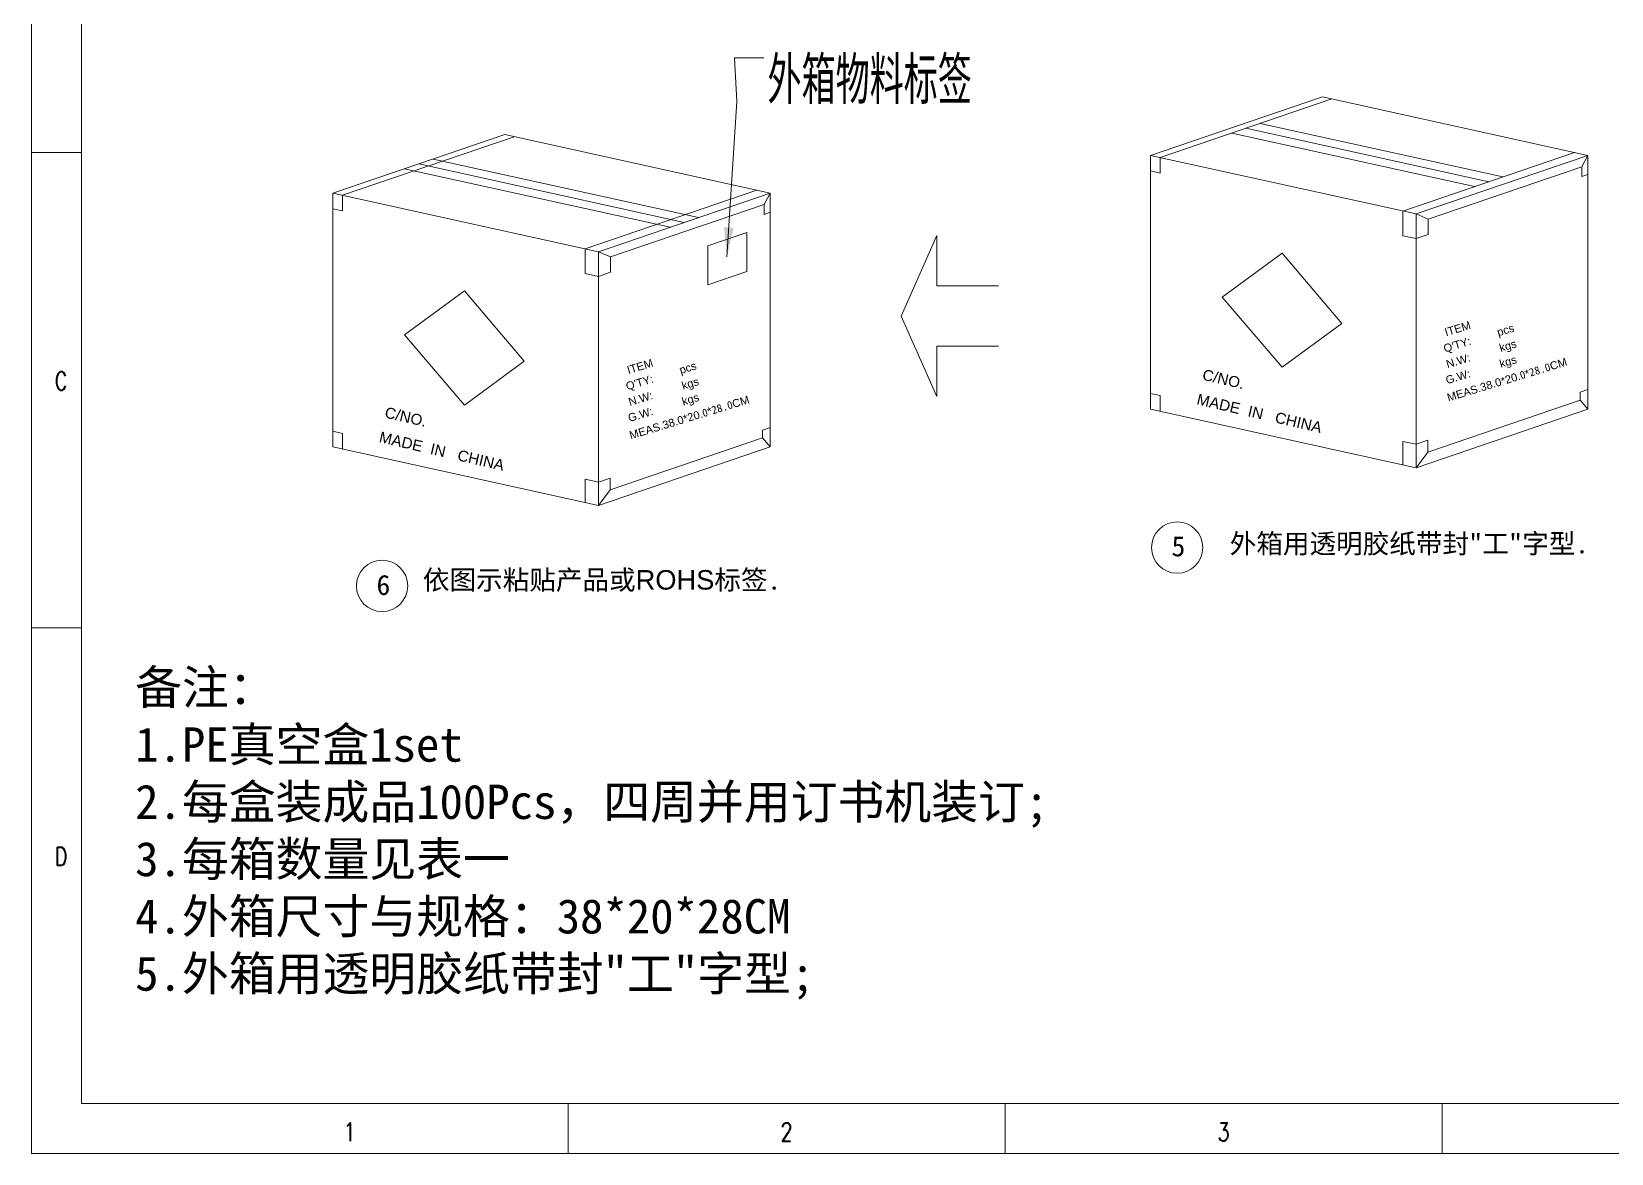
# Model space of a CAD drawing. Extents: x 2510 to 2658, y 709 to 763.
# Drawn here: x 2581 to 2624.22, y 708.6 to 739.29 of the extents above; entities that cross this region are included whole.
import ezdxf
from ezdxf.enums import TextEntityAlignment as Align

# ---------------------------------------------------------------- set-up
doc = ezdxf.new("R2010")
doc.units = 0
doc.header["$MEASUREMENT"] = 0
doc.layers.get('0').update_dxf_attribs({"linetype": 'CONTINUOUS', "lineweight": 20})
for name, color, linetype, lineweight in [('DIM', 3, 'CONTINUOUS', 9), ('HANBO', 7, 'CONTINUOUS', 9), ('Text', 4, 'CONTINUOUS', 15)]:
    doc.layers.add(name, color=color, linetype=linetype, lineweight=lineweight)
doc.styles.add('ROMANS', font='ROMANS.SHX', dxfattribs={"bigfont": 'gbcbig.shx'})
doc.styles.get("Standard").update_dxf_attribs({"font": 'simplex.shx', "bigfont": 'gbcbig.shx'})
doc.styles.add('細', font='')
doc.styles.get('細').set_extended_font_data('NSimSun')
doc.dimstyles.new('汉博电子', dxfattribs={"dimtxt": 0.5, "dimasz": 0.8, "dimexe": 0.12, "dimexo": 0.19, "dimgap": 0.15, "dimtad": 1, "dimzin": 1, "dimdsep": 46, "dimtxsty": 'ROMANS', "dimcen": 2.13, "dimclrd": 3, "dimclre": 3, "dimclrt": 2, "dimazin": 2, "dimtfac": 1, "dimtmove": 0, "dimatfit": 3, "dimfxl": 1, "dimlwd": 13, "dimlwe": 13, "dimarcsym": 0})

msp = doc.modelspace()

# ---------------------------------------------------------------- linework, layer by layer
at = {"linetype": 'ByBlock'}
for p, q in [((2611.61, 735.901), (2616.309, 737.503)), ((2611.869, 735.844), (2616.569, 737.446)), ((2616.309, 737.503), (2623.572, 735.901)), ((2614.608, 736.777), (2621.248, 735.313)), ((2589.245, 734.868), (2593.944, 736.47)), ((2589.504, 734.81), (2594.204, 736.412)), ((2593.944, 736.47), (2601.207, 734.868)), ((2613.829, 736.512), (2620.469, 735.047)), ((2614.219, 736.645), (2620.859, 735.18)), ((2618.509, 734.379), (2623.208, 735.981)), ((2591.205, 735.536), (2598.468, 733.934)), ((2591.595, 735.669), (2598.857, 734.067)), ((2591.984, 735.801), (2599.247, 734.199)), ((2611.61, 735.901), (2611.61, 728.959)), ((2611.61, 735.901), (2618.872, 734.299)), ((2611.61, 735.474), (2611.869, 735.416)), ((2611.869, 735.844), (2611.869, 735.416)), ((2618.872, 734.299), (2623.572, 735.901)), ((2619.206, 734.156), (2623.408, 735.589)), ((2623.408, 735.589), (2623.572, 735.901)), ((2623.408, 735.589), (2623.408, 735.321)), ((2623.572, 735.901), (2623.572, 728.959)), ((2623.408, 735.321), (2623.572, 735.377)), ((2589.245, 734.868), (2589.245, 727.926)), ((2589.245, 734.868), (2596.508, 733.266)), ((2589.504, 734.81), (2589.504, 734.383)), ((2596.144, 733.346), (2600.844, 734.948)), ((2596.508, 733.266), (2601.207, 734.868)), ((2601.043, 734.556), (2601.207, 734.868)), ((2601.207, 734.868), (2601.207, 727.926)), ((2589.245, 734.44), (2589.504, 734.383)), ((2596.841, 733.123), (2601.043, 734.556)), ((2601.043, 734.556), (2601.043, 734.288)), ((2601.043, 734.288), (2601.207, 734.344)), ((2618.509, 734.379), (2618.509, 733.704)), ((2618.872, 734.299), (2618.872, 727.357)), ((2619.206, 734.156), (2618.872, 734.299)), ((2599.498, 733.431), (2600.566, 733.795)), ((2600.566, 733.795), (2600.566, 732.727)), ((2619.206, 734.156), (2619.206, 733.737)), ((2596.144, 733.346), (2596.144, 732.67)), ((2599.498, 733.431), (2599.498, 732.363)), ((2618.509, 733.704), (2618.872, 733.624)), ((2618.872, 733.624), (2619.206, 733.737)), ((2596.841, 733.123), (2596.508, 733.266)), ((2596.508, 733.266), (2596.508, 726.324)), ((2596.841, 733.123), (2596.841, 732.704)), ((2615.207, 733.228), (2613.573, 732.026)), ((2616.841, 731.305), (2615.207, 733.228)), ((2596.144, 732.67), (2596.508, 732.59)), ((2596.508, 732.59), (2596.841, 732.704)), ((2599.498, 732.363), (2600.566, 732.727)), ((2592.842, 732.195), (2591.208, 730.993)), ((2594.476, 730.272), (2592.842, 732.195)), ((2615.207, 730.104), (2613.573, 732.026)), ((2616.841, 731.305), (2615.207, 730.104)), ((2592.842, 729.071), (2591.208, 730.993)), ((2594.476, 730.272), (2592.842, 729.071)), ((2623.358, 729.42), (2623.572, 729.493)), ((2611.61, 729.386), (2611.869, 729.329)), ((2611.869, 729.329), (2611.869, 728.902)), ((2619.193, 727.786), (2623.358, 729.206)), ((2623.358, 729.42), (2623.358, 729.206)), ((2623.358, 729.206), (2623.572, 728.959)), ((2611.61, 728.959), (2618.872, 727.357)), ((2618.872, 727.357), (2623.572, 728.959)), ((2589.245, 728.353), (2589.504, 728.296)), ((2589.504, 728.296), (2589.504, 727.868)), ((2596.828, 726.753), (2600.993, 728.173)), ((2600.993, 728.387), (2601.207, 728.46)), ((2600.993, 728.387), (2600.993, 728.173)), ((2600.993, 728.173), (2601.207, 727.926)), ((2589.245, 727.926), (2596.508, 726.324)), ((2596.508, 726.324), (2601.207, 727.926)), ((2618.509, 728.078), (2618.509, 727.437)), ((2618.509, 728.078), (2618.872, 727.998)), ((2618.872, 727.998), (2619.193, 728.107)), ((2619.193, 727.786), (2618.872, 727.357)), ((2619.193, 728.107), (2619.193, 727.786)), ((2596.144, 727.044), (2596.508, 726.964)), ((2596.144, 727.044), (2596.144, 726.404)), ((2596.508, 726.964), (2596.828, 727.074)), ((2596.828, 727.074), (2596.828, 726.753)), ((2596.828, 726.753), (2596.508, 726.324))]:
    msp.add_line(p, q, dxfattribs=at)
at = {"layer": 'DIM', "color": 240, "linetype": 'ByBlock'}
for p, q in [((2604.787, 731.506), (2605.763, 733.708)), ((2605.763, 733.708), (2605.763, 732.332)), ((2605.763, 732.332), (2607.449, 732.332)), ((2605.763, 729.304), (2604.787, 731.506)), ((2605.763, 730.68), (2607.449, 730.68)), ((2605.763, 730.68), (2605.763, 729.304))]:
    msp.add_line(p, q, dxfattribs=at)
at = {"layer": 'DIM', "linetype": 'ByBlock'}
for centre in [(2612.338, 725.173), (2590.589, 724.124)]:
    msp.add_circle(centre, 0.702, dxfattribs=at)
at = {"layer": 'HANBO'}
for p, q in [((2582.372, 735.98), (2581.004, 735.98)), ((2582.372, 722.976), (2581.004, 722.976)), ((2582.372, 721.55), (2582.372, 720.533)), ((2595.676, 709.971), (2595.676, 708.602)), ((2607.631, 709.971), (2607.631, 708.602)), ((2619.586, 709.971), (2619.586, 708.602))]:
    msp.add_line(p, q, dxfattribs=at)
at = {"layer": 'HANBO', "linetype": 'Continuous', "lineweight": 0}
for points in [[(2581.004, 763.358), (2658.168, 763.358), (2658.168, 708.602), (2581.004, 708.602)], [(2582.372, 761.989), (2656.799, 761.989), (2656.801, 709.971), (2582.372, 709.971)]]:
    msp.add_lwpolyline(points, close=True, dxfattribs=at)

# ---------------------------------------------------------------- texts
at = {"color": 2, "linetype": 'ByBlock', "attachment_point": 1, "style": '細'}
for s, insert, char_height, width, rotation in [("{\\fArial|b0|i0|c0|p32;Q'TY:         pcs}", (2619.599, 730.714), 0.21779, 2.58347, 16.9259), ('{\\fArial|b0|i0|c0|p32;ITEM}', (2619.63, 731.161), 0.21779, 2.58347, 16.9259), ('{\\fArial|b0|i0|c0|p32;N.W:          kgs}', (2619.67, 730.287), 0.21779, 2.58347, 16.9259), ('{\\fArial|b0|i0|c0|p32;ITEM}', (2597.265, 730.128), 0.21779, 2.58347, 16.9259), ('{\\fArial|b0|i0|c0|p32;G.W:          kgs}', (2619.658, 729.849), 0.21779, 2.58347, 16.9259), ('{\\fArial|b0|i0|c0|p32;MEAS.38.0*20.\\fNSimSun|b0|i0|c134|p32;0\\fArial|b0|i0|c0|p32;*\\fNSimSun|b0|i0|c134|p32;28.0\\fArial|b0|i0|c0|p32;CM}', (2619.695, 729.375), 0.217793, 2.58347, 16.9259), ("{\\fArial|b0|i0|c0|p32;Q'TY:         pcs}", (2597.234, 729.681), 0.21779, 2.58347, 16.9259), ('{\\fArial|b0|i0|c0|p32;C/NO.}', (2613.074, 730.059), 0.29806, 4.67263, 346.9388), ('{\\fArial|b0|i0|c0|p32;N.W:          kgs}', (2597.305, 729.254), 0.21779, 2.58347, 16.9259), ('{\\fArial|b0|i0|c0|p32;C/NO.}', (2590.709, 729.026), 0.29806, 4.67263, 346.9388), ('{\\fArial|b0|i0|c0|p32;G.W:          kgs}', (2597.294, 728.816), 0.21779, 2.58347, 16.9259), ('{\\fArial|b0|i0|c0|p32;MEAS.38.0*20.\\fNSimSun|b0|i0|c134|p32;0\\fArial|b0|i0|c0|p32;*\\fNSimSun|b0|i0|c134|p32;28.0\\fArial|b0|i0|c0|p32;CM}', (2597.33, 728.342), 0.217793, 2.58347, 16.9259), ('{\\fArial|b0|i0|c0|p32;MADE  IN   CHINA}', (2612.92, 729.385), 0.29806, 4.67263, 346.9388), ('{\\fArial|b0|i0|c0|p32;MADE  IN   CHINA}', (2590.556, 728.352), 0.29806, 4.67263, 346.9388)]:
    msp.add_mtext(s, dxfattribs=dict(at, insert=insert, char_height=char_height, width=width, rotation=rotation))
at = {"layer": 'DIM', "linetype": 'ByBlock', "attachment_point": 1}
for s, insert, char_height, width in [('外箱物料标签', (2601.132, 738.597), 1.2943, 31.56853), ('{\\fSimSun|b0|i0|c134|p54;外箱用透明胶纸带封"工"字型.}', (2613.775, 725.549), 0.5333, 13.00784), ('{\\fSimSun|b0|i0|c134|p54;依图示粘贴产品或\\fArial|b0|i0|c0|p32;ROHS\\fSimSun|b0|i0|c134|p54;标签.}', (2591.707, 724.557), 0.5333, 13.00784)]:
    msp.add_mtext(s, dxfattribs=dict(at, insert=insert, char_height=char_height, width=width))
at = {"layer": 'DIM', "linetype": 'ByBlock', "char_height": 0.55085, "width": 0.06914, "attachment_point": 1, "style": '細'}
for s, insert in [('{\\fSimSun|b0|i0|c134|p54;5}', (2612.184, 725.485)), ('{\\fSimSun|b0|i0|c134|p54;6}', (2590.439, 724.427))]:
    msp.add_mtext(s, dxfattribs=dict(at, insert=insert))
at = {"layer": 'HANBO', "style": 'ROMANS', "width": 0.75}
for s, p in [('C', (2581.81, 729.478)), ('D', (2581.81, 716.473)), ('1', (2589.698, 708.939)), ('2', (2601.653, 708.939)), ('3', (2613.608, 708.939))]:
    msp.add_text(s, height=0.503, dxfattribs=at).set_placement(p, align=Align.CENTER)
at = {"layer": 'Text', "linetype": 'ByBlock', "ltscale": 0.932966, "insert": (2583.837, 721.823), "char_height": 0.939578, "width": 26.55252, "attachment_point": 1}
msp.add_mtext('{\\fSimSun|b0|i0|c134|p2;备注：  \\P1.PE真空盒1set\\P2.每盒装成品100Pcs，四周并用订书机装订;\\P3.每箱数量见表一\\P4.外箱尺寸与规格：38*20*28CM\\P\\fSimSun|b0|i0|c0|p2;5.\\fSimSun|b0|i0|c134|p2;外箱用透明胶纸带封\\fSimSun|b0|i0|c0|p2;"\\fSimSun|b0|i0|c134|p2;工\\fSimSun|b0|i0|c0|p2;"\\fSimSun|b0|i0|c134|p2;字型\\fSimSun|b0|i0|c0|p2;;}', dxfattribs=at)

# ---------------------------------------------------------------- leaders
at = {"layer": 'DIM', "linetype": 'ByBlock', "annotation_type": 0, "has_hookline": 1, "hookline_direction": 0, "text_width": 5.496}
msp.add_leader([(2600.022, 733.127), (2600.292, 737.375), (2600.232, 738.569), (2601.032, 738.569)], dimstyle='汉博电子', override={"dimgap": 0.1, "dimtad": 0}, dxfattribs=at)

doc.saveas('drawing.dxf')
